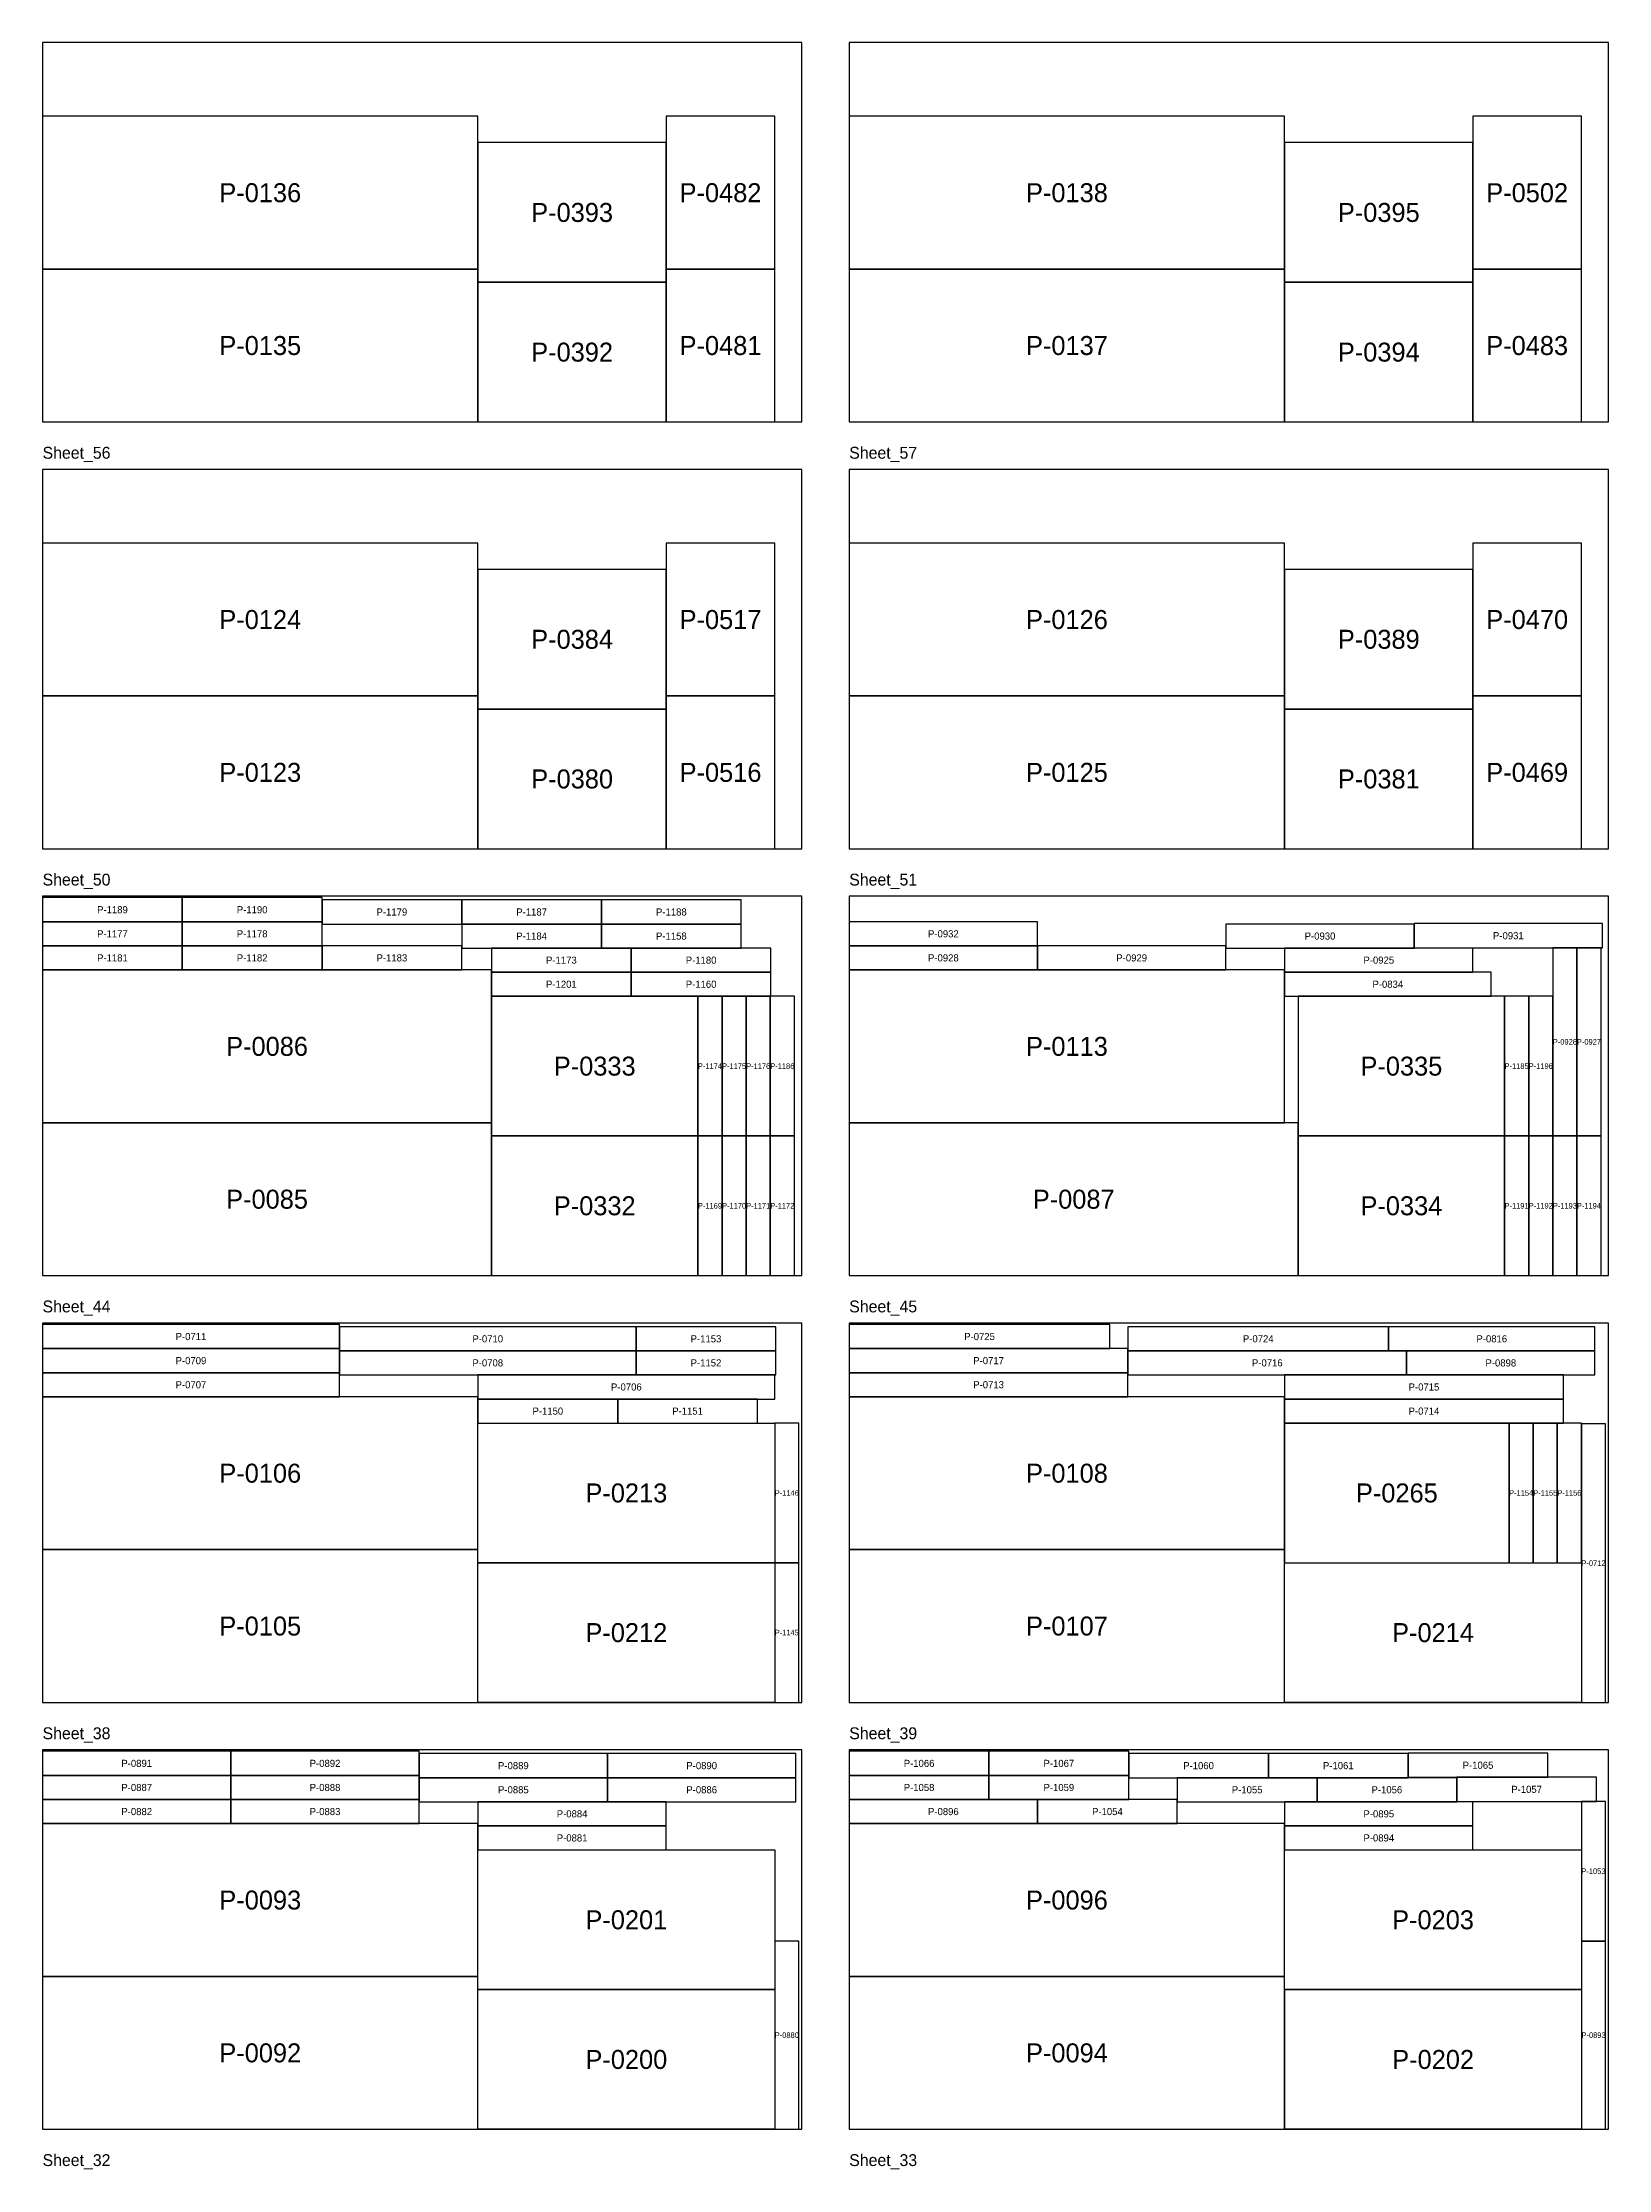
# Model space of a CAD drawing. Header units: millimetres. Extents: x 0 to 20200, y 0 to 37698.
# Drawn here: x 3400 to 10000, y 10631 to 19600 of the extents above; entities that cross this region are included whole.
import ezdxf
from ezdxf.enums import TextEntityAlignment as Align

# ---------------------------------------------------------------- set-up
doc = ezdxf.new("R2010")
doc.units = ezdxf.units.MM
doc.layers.add('NESTED_RESULT', color=7, linetype='Continuous')

msp = doc.modelspace()

# ---------------------------------------------------------------- linework, layer by layer
at = {"layer": 'NESTED_RESULT', "color": 1}
for points in [[(3400, 18000), (6600, 18000), (6600, 19600), (3400, 19600), (3400, 18000)], [(6800, 18000), (10000, 18000), (10000, 19600), (6800, 19600), (6800, 18000)], [(3400, 16200), (6600, 16200), (6600, 17800), (3400, 17800), (3400, 16200)], [(6800, 16200), (10000, 16200), (10000, 17800), (6800, 17800), (6800, 16200)], [(3400, 14400), (6600, 14400), (6600, 16000), (3400, 16000), (3400, 14400)], [(6800, 14400), (10000, 14400), (10000, 16000), (6800, 16000), (6800, 14400)], [(3400, 12600), (6600, 12600), (6600, 14200), (3400, 14200), (3400, 12600)], [(6800, 12600), (10000, 12600), (10000, 14200), (6800, 14200), (6800, 12600)], [(3400, 10800), (6600, 10800), (6600, 12400), (3400, 12400), (3400, 10800)], [(6800, 10800), (10000, 10800), (10000, 12400), (6800, 12400), (6800, 10800)]]:
    msp.add_lwpolyline(points, dxfattribs=at)
at = {"layer": 'NESTED_RESULT'}
for points in [[(3400, 18644.525), (5235.15, 18644.525), (5235.15, 19289.05), (3400, 19289.05), (3400, 18644.525)], [(6028.9, 18644.525), (6486.1, 18644.525), (6486.1, 19289.05), (6028.9, 19289.05), (6028.9, 18644.525)], [(6800, 18644.525), (8635.15, 18644.525), (8635.15, 19289.05), (6800, 19289.05), (6800, 18644.525)], [(9428.9, 18644.525), (9886.1, 18644.525), (9886.1, 19289.05), (9428.9, 19289.05), (9428.9, 18644.525)], [(5235.15, 18588.9625), (6028.9, 18588.9625), (6028.9, 19177.925), (5235.15, 19177.925), (5235.15, 18588.9625)], [(8635.15, 18588.9625), (9428.9, 18588.9625), (9428.9, 19177.925), (8635.15, 19177.925), (8635.15, 18588.9625)], [(3400, 18000), (5235.15, 18000), (5235.15, 18644.525), (3400, 18644.525), (3400, 18000)], [(5235.15, 18000), (6028.9, 18000), (6028.9, 18588.9625), (5235.15, 18588.9625), (5235.15, 18000)], [(6028.9, 18000), (6486.1, 18000), (6486.1, 18644.525), (6028.9, 18644.525), (6028.9, 18000)], [(6800, 18000), (8635.15, 18000), (8635.15, 18644.525), (6800, 18644.525), (6800, 18000)], [(8635.15, 18000), (9428.9, 18000), (9428.9, 18588.9625), (8635.15, 18588.9625), (8635.15, 18000)], [(9428.9, 18000), (9886.1, 18000), (9886.1, 18644.525), (9428.9, 18644.525), (9428.9, 18000)], [(3400, 16844.525), (5235.15, 16844.525), (5235.15, 17489.05), (3400, 17489.05), (3400, 16844.525)], [(6029, 16844.525), (6486.2, 16844.525), (6486.2, 17489.05), (6029, 17489.05), (6029, 16844.525)], [(6800, 16844.525), (8635.15, 16844.525), (8635.15, 17489.05), (6800, 17489.05), (6800, 16844.525)], [(9886.2, 17489.05), (9429, 17489.05), (9429, 16844.525), (9886.2, 16844.525), (9886.2, 17489.05)], [(5235.15, 16788.9625), (6028.9, 16788.9625), (6028.9, 17377.925), (5235.15, 17377.925), (5235.15, 16788.9625)], [(8635.15, 16788.9625), (9428.9, 16788.9625), (9428.9, 17377.925), (8635.15, 17377.925), (8635.15, 16788.9625)], [(3400, 16200), (5235.15, 16200), (5235.15, 16844.525), (3400, 16844.525), (3400, 16200)], [(5235.25, 16200), (6029, 16200), (6029, 16788.9625), (5235.25, 16788.9625), (5235.25, 16200)], [(6029, 16200), (6486.2, 16200), (6486.2, 16844.525), (6029, 16844.525), (6029, 16200)], [(6800, 16200), (8635.15, 16200), (8635.15, 16844.525), (6800, 16844.525), (6800, 16200)], [(8635.25, 16200), (9429, 16200), (9429, 16788.9625), (8635.25, 16788.9625), (8635.25, 16200)], [(9886.2, 16844.525), (9429, 16844.525), (9429, 16200), (9886.2, 16200), (9886.2, 16844.525)], [(3988.9625, 15892.25), (3988.9625, 15993.85), (3400, 15993.85), (3400, 15892.25), (3988.9625, 15892.25)], [(4577.925, 15892.25), (4577.925, 15993.85), (3988.9625, 15993.85), (3988.9625, 15892.25), (4577.925, 15892.25)], [(5166.8875, 15882.725), (5166.8875, 15984.325), (4577.925, 15984.325), (4577.925, 15882.725), (5166.8875, 15882.725)], [(5755.85, 15882.725), (5755.85, 15984.325), (5166.8875, 15984.325), (5166.8875, 15882.725), (5755.85, 15882.725)], [(6344.8125, 15882.725), (6344.8125, 15984.325), (5755.85, 15984.325), (5755.85, 15882.725), (6344.8125, 15882.725)], [(3988.9625, 15790.65), (3988.9625, 15892.25), (3400, 15892.25), (3400, 15790.65), (3988.9625, 15790.65)], [(4577.925, 15790.65), (4577.925, 15892.25), (3988.9625, 15892.25), (3988.9625, 15790.65), (4577.925, 15790.65)], [(5755.85, 15781.125), (5755.85, 15882.725), (5166.8875, 15882.725), (5166.8875, 15781.125), (5755.85, 15781.125)], [(6344.8125, 15781.125), (6344.8125, 15882.725), (5755.85, 15882.725), (5755.85, 15781.125), (6344.8125, 15781.125)], [(6800, 15790.65), (7593.75, 15790.65), (7593.75, 15892.25), (6800, 15892.25), (6800, 15790.65)], [(8387.5, 15781.125), (9181.25, 15781.125), (9181.25, 15882.725), (8387.5, 15882.725), (8387.5, 15781.125)], [(9181.25, 15782.7125), (9975, 15782.7125), (9975, 15884.3125), (9181.25, 15884.3125), (9181.25, 15782.7125)], [(3988.9625, 15689.05), (3988.9625, 15790.65), (3400, 15790.65), (3400, 15689.05), (3988.9625, 15689.05)], [(4577.925, 15689.05), (4577.925, 15790.65), (3988.9625, 15790.65), (3988.9625, 15689.05), (4577.925, 15689.05)], [(5166.8875, 15689.05), (5166.8875, 15790.65), (4577.925, 15790.65), (4577.925, 15689.05), (5166.8875, 15689.05)], [(6800, 15689.05), (7593.75, 15689.05), (7593.75, 15790.65), (6800, 15790.65), (6800, 15689.05)], [(7593.75, 15689.05), (8387.5, 15689.05), (8387.5, 15790.65), (7593.75, 15790.65), (7593.75, 15689.05)], [(5881.2625, 15679.525), (5881.2625, 15781.125), (5292.3, 15781.125), (5292.3, 15679.525), (5881.2625, 15679.525)], [(6470.225, 15679.525), (6470.225, 15781.125), (5881.2625, 15781.125), (5881.2625, 15679.525), (6470.225, 15679.525)], [(8635.15, 15679.525), (9428.9, 15679.525), (9428.9, 15781.125), (8635.15, 15781.125), (8635.15, 15679.525)], [(9867.05, 14988.9625), (9867.05, 15782.7125), (9765.45, 15782.7125), (9765.45, 14988.9625), (9867.05, 14988.9625)], [(9968.65, 14988.9625), (9968.65, 15782.7125), (9867.05, 15782.7125), (9867.05, 14988.9625), (9968.65, 14988.9625)], [(3400, 15044.525), (5292.3, 15044.525), (5292.3, 15689.05), (3400, 15689.05), (3400, 15044.525)], [(5881.2625, 15577.925), (5881.2625, 15679.525), (5292.3, 15679.525), (5292.3, 15577.925), (5881.2625, 15577.925)], [(6470.225, 15577.925), (6470.225, 15679.525), (5881.2625, 15679.525), (5881.2625, 15577.925), (6470.225, 15577.925)], [(6800, 15044.525), (8635.15, 15044.525), (8635.15, 15689.05), (6800, 15689.05), (6800, 15044.525)], [(8635.15, 15577.925), (9505.1, 15577.925), (9505.1, 15679.525), (8635.15, 15679.525), (8635.15, 15577.925)], [(5292.3, 14988.9625), (6162.25, 14988.9625), (6162.25, 15577.925), (5292.3, 15577.925), (5292.3, 14988.9625)], [(6162.25, 14988.9625), (6263.85, 14988.9625), (6263.85, 15577.925), (6162.25, 15577.925), (6162.25, 14988.9625)], [(6263.85, 14988.9625), (6365.45, 14988.9625), (6365.45, 15577.925), (6263.85, 15577.925), (6263.85, 14988.9625)], [(6365.45, 14988.9625), (6467.05, 14988.9625), (6467.05, 15577.925), (6365.45, 15577.925), (6365.45, 14988.9625)], [(6467.05, 14988.9625), (6568.65, 14988.9625), (6568.65, 15577.925), (6467.05, 15577.925), (6467.05, 14988.9625)], [(8692.3, 14988.9625), (9562.25, 14988.9625), (9562.25, 15577.925), (8692.3, 15577.925), (8692.3, 14988.9625)], [(9663.85, 15577.925), (9562.25, 15577.925), (9562.25, 14988.9625), (9663.85, 14988.9625), (9663.85, 15577.925)], [(9663.85, 14988.9625), (9765.45, 14988.9625), (9765.45, 15577.925), (9663.85, 15577.925), (9663.85, 14988.9625)], [(3400, 14400), (5292.3, 14400), (5292.3, 15044.525), (3400, 15044.525), (3400, 14400)], [(5292.3, 14400), (6162.25, 14400), (6162.25, 14988.9625), (5292.3, 14988.9625), (5292.3, 14400)], [(6162.25, 14400), (6263.85, 14400), (6263.85, 14988.9625), (6162.25, 14988.9625), (6162.25, 14400)], [(6263.85, 14400), (6365.45, 14400), (6365.45, 14988.9625), (6263.85, 14988.9625), (6263.85, 14400)], [(6365.45, 14400), (6467.05, 14400), (6467.05, 14988.9625), (6365.45, 14988.9625), (6365.45, 14400)], [(6467.05, 14400), (6568.65, 14400), (6568.65, 14988.9625), (6467.05, 14988.9625), (6467.05, 14400)], [(6800, 14400), (8692.3, 14400), (8692.3, 15044.525), (6800, 15044.525), (6800, 14400)], [(8692.3, 14400), (9562.25, 14400), (9562.25, 14988.9625), (8692.3, 14988.9625), (8692.3, 14400)], [(9562.25, 14400), (9663.85, 14400), (9663.85, 14988.9625), (9562.25, 14988.9625), (9562.25, 14400)], [(9663.85, 14400), (9765.45, 14400), (9765.45, 14988.9625), (9663.85, 14988.9625), (9663.85, 14400)], [(9867.05, 14988.9625), (9765.45, 14988.9625), (9765.45, 14400), (9867.05, 14400), (9867.05, 14988.9625)], [(9867.05, 14400), (9968.65, 14400), (9968.65, 14988.9625), (9867.05, 14988.9625), (9867.05, 14400)], [(3400, 14092.25), (4650.95, 14092.25), (4650.95, 14193.85), (3400, 14193.85), (3400, 14092.25)], [(4650.95, 14082.725), (5901.9, 14082.725), (5901.9, 14184.325), (4650.95, 14184.325), (4650.95, 14082.725)], [(6490.8625, 14082.725), (6490.8625, 14184.325), (5901.9, 14184.325), (5901.9, 14082.725), (6490.8625, 14082.725)], [(6800, 14092.25), (7898.55, 14092.25), (7898.55, 14193.85), (6800, 14193.85), (6800, 14092.25)], [(7974.75, 14082.725), (9073.3, 14082.725), (9073.3, 14184.325), (7974.75, 14184.325), (7974.75, 14082.725)], [(9073.3, 14082.725), (9943.25, 14082.725), (9943.25, 14184.325), (9073.3, 14184.325), (9073.3, 14082.725)], [(3400, 13990.65), (4650.95, 13990.65), (4650.95, 14092.25), (3400, 14092.25), (3400, 13990.65)], [(4650.95, 13981.125), (5901.9, 13981.125), (5901.9, 14082.725), (4650.95, 14082.725), (4650.95, 13981.125)], [(5901.9, 14082.725), (5901.9, 13981.125), (6490.8625, 13981.125), (6490.8625, 14082.725), (5901.9, 14082.725)], [(6800, 13990.65), (7974.75, 13990.65), (7974.75, 14092.25), (6800, 14092.25), (6800, 13990.65)], [(7974.75, 13981.125), (9149.5, 13981.125), (9149.5, 14082.725), (7974.75, 14082.725), (7974.75, 13981.125)], [(9149.5, 13981.125), (9943.25, 13981.125), (9943.25, 14082.725), (9149.5, 14082.725), (9149.5, 13981.125)], [(3400, 13889.05), (4650.95, 13889.05), (4650.95, 13990.65), (3400, 13990.65), (3400, 13889.05)], [(5235.15, 13879.525), (6486.1, 13879.525), (6486.1, 13981.125), (5235.15, 13981.125), (5235.15, 13879.525)], [(6800, 13889.05), (7974.75, 13889.05), (7974.75, 13990.65), (6800, 13990.65), (6800, 13889.05)], [(8635.15, 13879.525), (9809.9, 13879.525), (9809.9, 13981.125), (8635.15, 13981.125), (8635.15, 13879.525)], [(3400, 13244.525), (5235.15, 13244.525), (5235.15, 13889.05), (3400, 13889.05), (3400, 13244.525)], [(5824.1125, 13777.925), (5824.1125, 13879.525), (5235.15, 13879.525), (5235.15, 13777.925), (5824.1125, 13777.925)], [(6413.075, 13777.925), (6413.075, 13879.525), (5824.1125, 13879.525), (5824.1125, 13777.925), (6413.075, 13777.925)], [(6800, 13244.525), (8635.15, 13244.525), (8635.15, 13889.05), (6800, 13889.05), (6800, 13244.525)], [(8635.15, 13777.925), (9809.9, 13777.925), (9809.9, 13879.525), (8635.15, 13879.525), (8635.15, 13777.925)], [(5235.15, 13777.925), (6486.1, 13777.925), (6486.1, 13188.9625), (5235.15, 13188.9625), (5235.15, 13777.925)], [(6486.1, 13188.9625), (6587.7, 13188.9625), (6587.7, 13777.925), (6486.1, 13777.925), (6486.1, 13188.9625)], [(8635.15, 13188.9625), (9581.3, 13188.9625), (9581.3, 13777.925), (8635.15, 13777.925), (8635.15, 13188.9625)], [(9581.3, 13188.9625), (9682.9, 13188.9625), (9682.9, 13777.925), (9581.3, 13777.925), (9581.3, 13188.9625)], [(9682.9, 13188.9625), (9784.5, 13188.9625), (9784.5, 13777.925), (9682.9, 13777.925), (9682.9, 13188.9625)], [(9784.5, 13188.9625), (9886.1, 13188.9625), (9886.1, 13777.925), (9784.5, 13777.925), (9784.5, 13188.9625)], [(9987.7, 12600), (9987.7, 13774.75), (9886.1, 13774.75), (9886.1, 12600), (9987.7, 12600)], [(3400, 12600), (5235.15, 12600), (5235.15, 13244.525), (3400, 13244.525), (3400, 12600)], [(5235.15, 13188.9625), (6486.1, 13188.9625), (6486.1, 12600), (5235.15, 12600), (5235.15, 13188.9625)], [(6486.1, 12600), (6587.7, 12600), (6587.7, 13188.9625), (6486.1, 13188.9625), (6486.1, 12600)], [(6800, 12600), (8635.15, 12600), (8635.15, 13244.525), (6800, 13244.525), (6800, 12600)], [(8635.15, 13188.9625), (9886.1, 13188.9625), (9886.1, 12600), (8635.15, 12600), (8635.15, 13188.9625)], [(3400, 12292.25), (4193.75, 12292.25), (4193.75, 12393.85), (3400, 12393.85), (3400, 12292.25)], [(4193.75, 12292.25), (4987.5, 12292.25), (4987.5, 12393.85), (4193.75, 12393.85), (4193.75, 12292.25)], [(4987.5, 12282.725), (5781.25, 12282.725), (5781.25, 12384.325), (4987.5, 12384.325), (4987.5, 12282.725)], [(5781.25, 12282.725), (6575, 12282.725), (6575, 12384.325), (5781.25, 12384.325), (5781.25, 12282.725)], [(7388.9625, 12292.25), (7388.9625, 12393.85), (6800, 12393.85), (6800, 12292.25), (7388.9625, 12292.25)], [(7977.925, 12292.25), (7977.925, 12393.85), (7388.9625, 12393.85), (7388.9625, 12292.25), (7977.925, 12292.25)], [(8566.8875, 12282.725), (8566.8875, 12384.325), (7977.925, 12384.325), (7977.925, 12282.725), (8566.8875, 12282.725)], [(9155.85, 12282.725), (9155.85, 12384.325), (8566.8875, 12384.325), (8566.8875, 12282.725), (9155.85, 12282.725)], [(9744.8125, 12284.3125), (9744.8125, 12385.9125), (9155.85, 12385.9125), (9155.85, 12284.3125), (9744.8125, 12284.3125)], [(3400, 12190.65), (4193.75, 12190.65), (4193.75, 12292.25), (3400, 12292.25), (3400, 12190.65)], [(4193.75, 12190.65), (4987.5, 12190.65), (4987.5, 12292.25), (4193.75, 12292.25), (4193.75, 12190.65)], [(7388.9625, 12190.65), (7388.9625, 12292.25), (6800, 12292.25), (6800, 12190.65), (7388.9625, 12190.65)], [(7977.925, 12190.65), (7977.925, 12292.25), (7388.9625, 12292.25), (7388.9625, 12190.65), (7977.925, 12190.65)], [(4987.5, 12181.125), (5781.25, 12181.125), (5781.25, 12282.725), (4987.5, 12282.725), (4987.5, 12181.125)], [(5781.25, 12181.125), (6575, 12181.125), (6575, 12282.725), (5781.25, 12282.725), (5781.25, 12181.125)], [(8182.7125, 12282.725), (8182.7125, 12181.125), (8771.675, 12181.125), (8771.675, 12282.725), (8182.7125, 12282.725)], [(9360.6375, 12181.125), (9360.6375, 12282.725), (8771.675, 12282.725), (8771.675, 12181.125), (9360.6375, 12181.125)], [(9949.6, 12182.7125), (9949.6, 12284.3125), (9360.6375, 12284.3125), (9360.6375, 12182.7125), (9949.6, 12182.7125)], [(3400, 12089.05), (4193.75, 12089.05), (4193.75, 12190.65), (3400, 12190.65), (3400, 12089.05)], [(4193.75, 12089.05), (4987.5, 12089.05), (4987.5, 12190.65), (4193.75, 12190.65), (4193.75, 12089.05)], [(5235.15, 12079.525), (6028.9, 12079.525), (6028.9, 12181.125), (5235.15, 12181.125), (5235.15, 12079.525)], [(6800, 12089.05), (7593.75, 12089.05), (7593.75, 12190.65), (6800, 12190.65), (6800, 12089.05)], [(8182.7125, 12089.05), (8182.7125, 12190.65), (7593.75, 12190.65), (7593.75, 12089.05), (8182.7125, 12089.05)], [(9428.9, 12181.125), (8635.15, 12181.125), (8635.15, 12079.525), (9428.9, 12079.525), (9428.9, 12181.125)], [(9886.1, 11593.75), (9987.7, 11593.75), (9987.7, 12182.7125), (9886.1, 12182.7125), (9886.1, 11593.75)], [(3400, 11444.525), (5235.15, 11444.525), (5235.15, 12089.05), (3400, 12089.05), (3400, 11444.525)], [(6028.9, 12079.525), (5235.15, 12079.525), (5235.15, 11977.925), (6028.9, 11977.925), (6028.9, 12079.525)], [(6800, 11444.525), (8635.15, 11444.525), (8635.15, 12089.05), (6800, 12089.05), (6800, 11444.525)], [(8635.15, 11977.925), (9428.9, 11977.925), (9428.9, 12079.525), (8635.15, 12079.525), (8635.15, 11977.925)], [(5235.15, 11977.925), (6486.1, 11977.925), (6486.1, 11388.9625), (5235.15, 11388.9625), (5235.15, 11977.925)], [(8635.15, 11977.925), (9886.1, 11977.925), (9886.1, 11388.9625), (8635.15, 11388.9625), (8635.15, 11977.925)], [(6587.7, 10800), (6587.7, 11593.75), (6486.1, 11593.75), (6486.1, 10800), (6587.7, 10800)], [(9988.1, 10800), (9988.1, 11593.75), (9886.5, 11593.75), (9886.5, 10800), (9988.1, 10800)], [(3400, 10800), (5235.15, 10800), (5235.15, 11444.525), (3400, 11444.525), (3400, 10800)], [(6800, 10800), (8635.15, 10800), (8635.15, 11444.525), (6800, 11444.525), (6800, 10800)], [(5235.15, 11388.9625), (6486.1, 11388.9625), (6486.1, 10800), (5235.15, 10800), (5235.15, 11388.9625)], [(8635.55, 11388.9625), (9886.5, 11388.9625), (9886.5, 10800), (8635.55, 10800), (8635.55, 11388.9625)]]:
    msp.add_lwpolyline(points, dxfattribs=at)

# ---------------------------------------------------------------- texts
for s, height, p in [('P-0136', 80, (4317.575, 18966.7875)), ('P-0482', 80, (6257.5, 18966.7875)), ('P-0138', 80, (7717.575, 18966.7875)), ('P-0502', 80, (9657.5, 18966.7875)), ('P-0393', 80, (5632.025, 18883.44375)), ('P-0395', 80, (9032.025, 18883.44375)), ('P-0135', 80, (4317.575, 18322.2625)), ('P-0392', 80, (5632.025, 18294.48125)), ('P-0481', 80, (6257.5, 18322.2625)), ('P-0137', 80, (7717.575, 18322.2625)), ('P-0394', 80, (9032.025, 18294.48125)), ('P-0483', 80, (9657.5, 18322.2625)), ('P-0124', 80, (4317.575, 17166.7875)), ('P-0517', 80, (6257.6, 17166.7875)), ('P-0126', 80, (7717.575, 17166.7875)), ('P-0470', 80, (9657.6, 17166.7875)), ('P-0384', 80, (5632.025, 17083.44375)), ('P-0389', 80, (9032.025, 17083.44375)), ('P-0123', 80, (4317.575, 16522.2625)), ('P-0380', 80, (5632.125, 16494.48125)), ('P-0516', 80, (6257.6, 16522.2625)), ('P-0125', 80, (7717.575, 16522.2625)), ('P-0381', 80, (9032.125, 16494.48125)), ('P-0469', 80, (9657.6, 16522.2625)), ('P-1189', 30, (3694.48125, 15943.05)), ('P-1190', 30, (4283.44375, 15943.05)), ('P-1179', 30, (4872.40625, 15933.525)), ('P-1187', 30, (5461.36875, 15933.525)), ('P-1188', 30, (6050.33125, 15933.525)), ('P-1177', 30, (3694.48125, 15841.45)), ('P-1178', 30, (4283.44375, 15841.45)), ('P-1184', 30, (5461.36875, 15831.925)), ('P-1158', 30, (6050.33125, 15831.925)), ('P-0932', 30, (7196.875, 15841.45)), ('P-0930', 30, (8784.375, 15831.925)), ('P-0931', 30, (9578.125, 15833.5125)), ('P-1181', 30, (3694.48125, 15739.85)), ('P-1182', 30, (4283.44375, 15739.85)), ('P-1183', 30, (4872.40625, 15739.85)), ('P-1173', 30, (5586.78125, 15730.325)), ('P-1180', 30, (6175.74375, 15730.325)), ('P-0928', 30, (7196.875, 15739.85)), ('P-0929', 30, (7990.625, 15739.85)), ('P-0925', 30, (9032.025, 15730.325)), ('P-1201', 30, (5586.78125, 15628.725)), ('P-1160', 30, (6175.74375, 15628.725)), ('P-0834', 30, (9070.125, 15628.725)), ('P-0086', 80, (4346.15, 15366.7875)), ('P-0113', 80, (7717.575, 15366.7875)), ('P-0926', 23.518519, (9816.25, 15385.8375)), ('P-0927', 23.518519, (9917.85, 15385.8375)), ('P-0333', 80, (5727.275, 15283.44375)), ('P-1174', 23.518519, (6213.05, 15283.44375)), ('P-1175', 23.518519, (6314.65, 15283.44375)), ('P-1176', 23.518519, (6416.25, 15283.44375)), ('P-1186', 23.518519, (6517.85, 15283.44375)), ('P-0335', 80, (9127.275, 15283.44375)), ('P-1185', 23.518519, (9613.05, 15283.44375)), ('P-1196', 23.518519, (9714.65, 15283.44375)), ('P-0085', 80, (4346.15, 14722.2625)), ('P-0332', 80, (5727.275, 14694.48125)), ('P-0087', 80, (7746.15, 14722.2625)), ('P-0334', 80, (9127.275, 14694.48125)), ('P-1169', 23.518519, (6213.05, 14694.48125)), ('P-1170', 23.518519, (6314.65, 14694.48125)), ('P-1171', 23.518519, (6416.25, 14694.48125)), ('P-1172', 23.518519, (6517.85, 14694.48125)), ('P-1191', 23.518519, (9613.05, 14694.48125)), ('P-1192', 23.518519, (9714.65, 14694.48125)), ('P-1193', 23.518519, (9816.25, 14694.48125)), ('P-1194', 23.518519, (9917.85, 14694.48125)), ('P-0711', 30, (4025.475, 14143.05)), ('P-0710', 30, (5276.425, 14133.525)), ('P-1153', 30, (6196.38125, 14133.525)), ('P-0725', 30, (7349.275, 14143.05)), ('P-0724', 30, (8524.025, 14133.525)), ('P-0816', 30, (9508.275, 14133.525)), ('P-0709', 30, (4025.475, 14041.45)), ('P-0708', 30, (5276.425, 14031.925)), ('P-1152', 30, (6196.38125, 14031.925)), ('P-0717', 30, (7387.375, 14041.45)), ('P-0716', 30, (8562.125, 14031.925)), ('P-0898', 30, (9546.375, 14031.925)), ('P-0707', 30, (4025.475, 13939.85)), ('P-0706', 30, (5860.625, 13930.325)), ('P-0713', 30, (7387.375, 13939.85)), ('P-0715', 30, (9222.525, 13930.325)), ('P-1150', 30, (5529.63125, 13828.725)), ('P-1151', 30, (6118.59375, 13828.725)), ('P-0714', 30, (9222.525, 13828.725)), ('P-0106', 80, (4317.575, 13566.7875)), ('P-0108', 80, (7717.575, 13566.7875)), ('P-0213', 80, (5860.625, 13483.44375)), ('P-1146', 23.518519, (6536.9, 13483.44375)), ('P-0265', 80, (9108.225, 13483.44375)), ('P-1154', 23.518519, (9632.1, 13483.44375)), ('P-1155', 23.518519, (9733.7, 13483.44375)), ('P-1156', 23.518519, (9835.3, 13483.44375)), ('P-0712', 23.518519, (9936.9, 13187.375)), ('P-0105', 80, (4317.575, 12922.2625)), ('P-0212', 80, (5860.625, 12894.48125)), ('P-0107', 80, (7717.575, 12922.2625)), ('P-0214', 80, (9260.625, 12894.48125)), ('P-1145', 23.518519, (6536.9, 12894.48125)), ('P-0891', 30, (3796.875, 12343.05)), ('P-0892', 30, (4590.625, 12343.05)), ('P-0889', 30, (5384.375, 12333.525)), ('P-0890', 30, (6178.125, 12333.525)), ('P-1066', 30, (7094.48125, 12343.05)), ('P-1067', 30, (7683.44375, 12343.05)), ('P-1060', 30, (8272.40625, 12333.525)), ('P-1061', 30, (8861.36875, 12333.525)), ('P-1065', 30, (9450.33125, 12335.1125)), ('P-0887', 30, (3796.875, 12241.45)), ('P-0888', 30, (4590.625, 12241.45)), ('P-0885', 30, (5384.375, 12231.925)), ('P-0886', 30, (6178.125, 12231.925)), ('P-1058', 30, (7094.48125, 12241.45)), ('P-1059', 30, (7683.44375, 12241.45)), ('P-1055', 30, (8477.19375, 12231.925)), ('P-1056', 30, (9066.15625, 12231.925)), ('P-1057', 30, (9655.11875, 12233.5125)), ('P-0882', 30, (3796.875, 12139.85)), ('P-0883', 30, (4590.625, 12139.85)), ('P-0884', 30, (5632.025, 12130.325)), ('P-0896', 30, (7196.875, 12139.85)), ('P-1054', 30, (7888.23125, 12139.85)), ('P-0895', 30, (9032.025, 12130.325)), ('P-0881', 30, (5632.025, 12028.725)), ('P-0894', 30, (9032.025, 12028.725)), ('P-1053', 23.518519, (9936.9, 11888.23125)), ('P-0093', 80, (4317.575, 11766.7875)), ('P-0096', 80, (7717.575, 11766.7875)), ('P-0201', 80, (5860.625, 11683.44375)), ('P-0203', 80, (9260.625, 11683.44375)), ('P-0092', 80, (4317.575, 11122.2625)), ('P-0200', 80, (5860.625, 11094.48125)), ('P-0880', 23.518519, (6536.9, 11196.875)), ('P-0094', 80, (7717.575, 11122.2625)), ('P-0202', 80, (9261.025, 11094.48125)), ('P-0893', 23.518519, (9937.3, 11196.875))]:
    msp.add_text(s, height=height, dxfattribs=at).set_placement(p, align=Align.MIDDLE_CENTER)
at = {"layer": 'NESTED_RESULT', "color": 1}
for s, p in [('Sheet_56', (3400, 17830)), ('Sheet_57', (6800, 17830)), ('Sheet_50', (3400, 16030)), ('Sheet_51', (6800, 16030)), ('Sheet_44', (3400, 14230)), ('Sheet_45', (6800, 14230)), ('Sheet_38', (3400, 12430)), ('Sheet_39', (6800, 12430)), ('Sheet_32', (3400, 10630)), ('Sheet_33', (6800, 10630))]:
    msp.add_text(s, height=50, dxfattribs=at).set_placement(p, align=Align.BOTTOM_LEFT)

doc.saveas('drawing.dxf')
